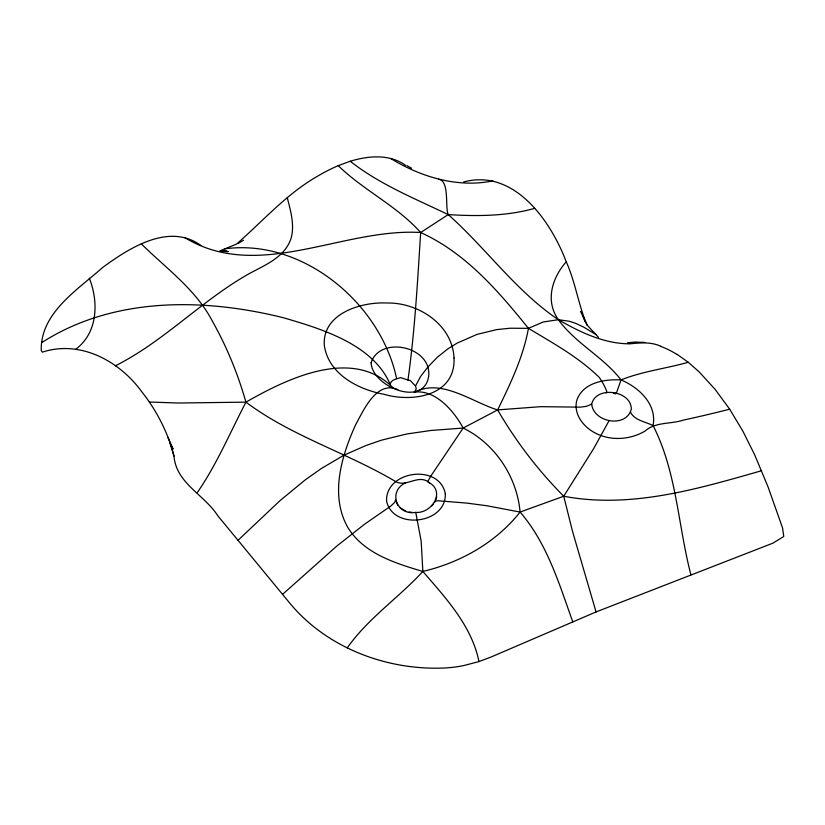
<?xml version="1.0" encoding="UTF-8"?>
<svg xmlns="http://www.w3.org/2000/svg" width="825" height="825" viewBox="0 0 825 825"><rect width="100%" height="100%" fill="white"/><g stroke="black" fill="none" stroke-linecap="round" stroke-linejoin="round"><path stroke-width="1.24" d="M219.873 250.903L236.507 244.097C263.402 220.636 287.595 192.772 319.399 175.148A123.348 58.967 -45.2 0 1 338.25 165.67C363.691 190.462 396.877 205.807 420.657 232.516C417.553 281.758 414.831 331.165 407.963 380.057L400.61 377.592C396.846 378.943 389.74 379.758 390.359 385.234M690.938 574.942C677.964 525.37 676.737 471.766 653.08 425.597C657.082 404.26 638.973 387.492 621.06 379.912C603.178 356.771 575.633 343.509 558.381 319.708C515.924 291.081 486.214 248.356 448.233 214.593C414.758 198.536 379.644 184.398 350.233 161.246L338.26 165.65M591.7 404.157C595.815 385.419 631.795 390.442 631.28 409.324C626 428.402 593.515 422.431 591.7 404.157L586.297 406.374L580.212 407.158L540.829 406.663L497.64 409.912L463.155 428.051L431.114 430.454L406.766 433.981L381.583 440.137L366.063 445.49L343.819 455.256L321.09 468.683L305.106 479.975L279.974 500.682L238.013 540.303M184.367 237.352C257.936 282.614 342.189 227.71 420.657 232.516C465.413 252.77 498.218 290.885 528.433 328.34C523.205 357.173 510.407 383.8 497.64 409.912C515.842 441.303 538.189 470.477 563.722 496.248L572.612 531.702L596.062 611.933L491.092 657.009L478.964 661.578L464.279 665.435A111.169 71.662 17.7 0 1 440.272 668.147C383.439 669.457 324.679 646.418 288.544 601.642L217.821 515.8C204.373 494.629 176.189 483.419 173.972 456.039C168.001 432.558 156.678 410.592 141.663 391.627C119.47 360.999 80.242 339.694 42.343 352.151L41.25 350.491C40.322 312.923 77.488 289.977 102.372 267.713C128.917 248.129 169.073 222.307 200.815 245.438M436.074 499.29L436.724 496.794M596.062 611.933L772.942 543.149L783.75 536.487L782.564 527.969L768.085 486.967L754.597 454.668L742.923 431.258L729.682 409.21L714.986 389.204L699.157 371.9L688.246 362.268C665.971 368.6 642.654 371.219 621.06 379.912L616.657 392.349L615.275 393.927L613.15 392.844M497.64 409.912C473.065 402.631 440.674 377.458 414.346 392.545L416.264 388.73L415.522 386.017L420.502 376.613L427.67 367.249L437.374 357.215L447.717 348.965L457.081 343.128L477.097 334.373L496.763 329.618L510.036 328.226L528.433 328.34L543.262 321.977L558.381 319.708L569.322 321.265L575.654 323.328L584.028 327.288L595.898 334.527M405.817 482.687C387.616 491.061 396.289 515.738 415.759 512.387C430.959 513.831 445.717 492.442 429.619 482.914C418.677 473.261 406.684 487.73 395.794 481.645C347.139 452.719 291.72 436.404 245.943 402.146L177.849 403.012L149.356 402.022M392.782 387.513C352.254 346.696 286.636 378.819 245.943 402.146C230.103 432.558 216.748 464.496 197.165 492.783M347.263 647.873C368.012 618.307 398.609 597.857 422.854 571.447C460.494 562.526 495.866 542.654 520.09 512.057L563.722 496.248L593.618 448.707L609.139 420.554M414.315 392.102C435.703 389.39 454.152 411.304 463.155 428.051L430.619 476.365L427.958 481.243L428.103 482.202L429.619 482.914M463.495 182.016C514.109 168.279 550.718 220.729 566.239 261.783C552.203 277.736 544.882 300.774 558.381 319.708C580.099 332.228 603.941 343.695 629.558 343.839C640.107 342.86 650.75 341.622 660.743 346.252M434.569 502.229L436.085 500.919L437.869 500.744L467.012 503.116L486.802 505.746L520.09 512.057C547.15 543.366 559.092 583.698 572.787 621.916M431.826 505.9L433.62 503.91M75.941 349.099C97.958 332.547 98.722 301.909 89.337 278.211M282.552 594.382L336.94 545.944L364.908 523.957L390.833 506.034L394.618 502.456L395.588 500.063L397.722 505.302M729.682 409.21C714.347 413.047 698.992 416.769 683.533 420.059C670.818 424.339 655.545 421.657 645.057 431.062C630.3 439.746 611.212 441.169 595.815 433.311C583.533 427.34 572.395 413.304 577.222 399.083C584.048 382.212 605.024 379.036 621.06 379.912M420.657 232.516L448.233 214.593C477.139 216.387 506.602 216.274 534.683 208.354M238.147 243.427L243.509 240.25M115.387 365.805C164.113 341.313 201.826 300.3 249.119 273.694C265.444 264.846 285.687 256.895 291.359 237.332C294.577 224.039 290.555 210.55 287.255 197.691M41.992 342.457C113.386 296.732 203.311 297.877 283.109 317.666C321.245 328.762 373.117 344.293 390.204 384.398M438.58 179.231C449.842 180.665 444.861 207.714 448.233 214.593M350.233 161.246C368.084 155.76 389.658 153.759 405.591 165.371M761.599 470.724C697.568 488.988 630.877 508.922 563.722 496.248M407.963 380.057L410.19 380.469L415.522 386.017M492.948 180.892C457.535 188.131 420.915 177.035 390.73 158.503M627.34 342.839L634.652 342.055L644.82 342.437M224.926 248.83C303.095 238.239 381.006 303.775 396.629 378.737M221.265 251.388L226.741 251.285L220.646 251.243L228.278 251.573L220.914 251.13M412.438 512.418L409.045 511.995M478.964 661.578C471.766 625.886 445.882 598.146 422.854 571.447C395.247 563.217 363.959 553.647 347.923 527.618C329.629 495.547 341.437 456.153 355.565 424.875C363.464 410.654 376.293 380.284 397.877 389.534M605.962 392.741C609.716 394.237 599.517 376.417 597.867 376.087C577.531 356.544 552.42 342.808 528.433 328.34M653.08 425.597C645.614 421.719 634.446 420.482 630.424 412.088M405.694 511.036L400.012 507.757M406.921 165.66L411.541 168.238M463.155 428.051C495.072 443.644 517.007 476.84 520.09 512.057M677.201 354.41L688.246 362.268M415.759 512.387L421.173 541.138L422.854 571.447M141.374 243.922C166.413 268.651 196.175 289.678 212.716 321.781C226.968 347.098 237.961 374.22 245.943 402.146M598.496 337.322L587.029 325.029L580.532 311.334M566.239 261.783C575.427 282.129 578.325 304.621 587.029 325.029M167.908 437.188L173.075 449.078L170.208 443.438L173.972 456.039M583.058 316.068L585.007 321.513M660.753 346.397A142.22 80.943 70.3 0 1 677.191 354.585M445.325 493.938C446.284 524.04 393.102 530.351 386.605 501.27C385.038 470.528 439.818 463.145 445.325 493.938M371.116 362.68C371.838 386.451 424.318 408.251 428.722 375.849C431.558 346.263 379.995 335.404 371.116 362.68M454.018 357.988C455.74 395.959 412.438 402.641 384.048 394.309C358.132 389.503 328.309 374.065 324.308 345.304C322.204 313.5 361.082 301.744 386.76 303.002C418.089 302.28 452.543 324.565 454.018 357.988"/></g></svg>
